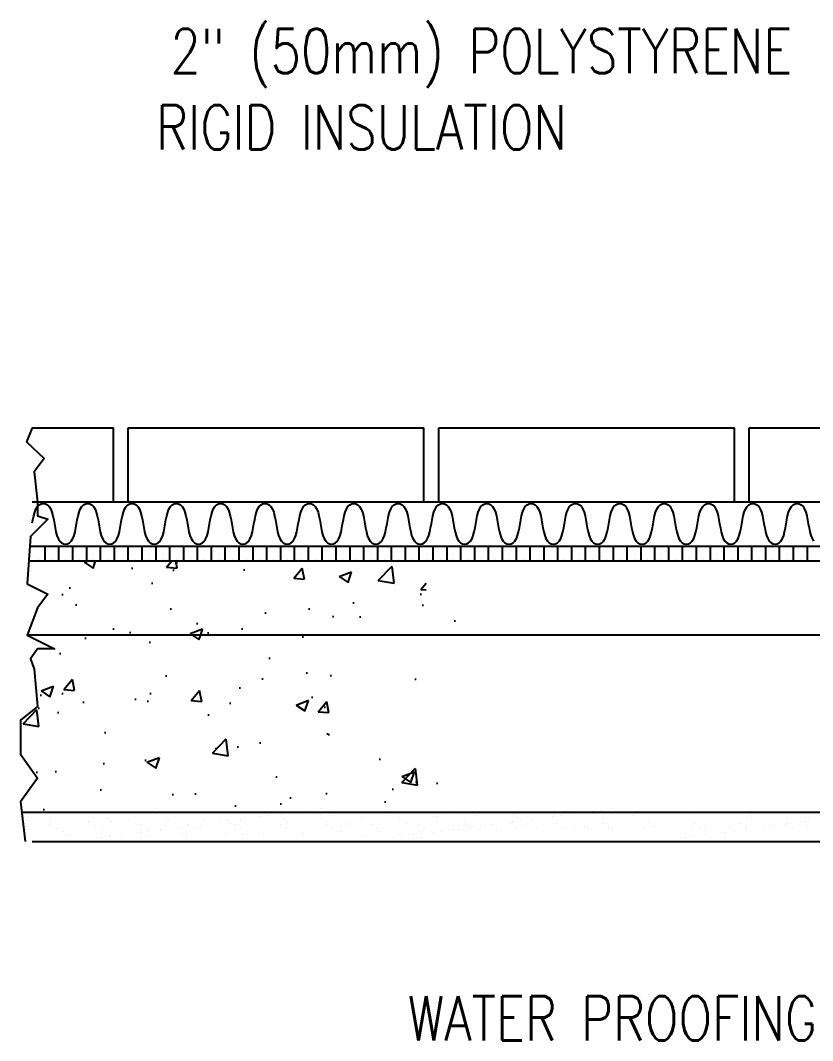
# Model space of a CAD drawing. Header units: inches. Extents: x 17147 to 26472, y -24737 to -16604.
# Drawn here: x 21646.9 to 21700.4, y -24213.5 to -24144.5 of the extents above; entities that cross this region are included whole.
import ezdxf

# ---------------------------------------------------------------- set-up
doc = ezdxf.new("R2010")
doc.units = ezdxf.units.IN
doc.header["$MEASUREMENT"] = 0
for name, color, linetype in [('ELEVATION', 2, 'Continuous'), ('HATCH', 253, 'Continuous'), ('miscllenious', 1, 'Continuous'), ('SECTION', 3, 'Continuous'), ('TEXT2', 3, 'Continuous')]:
    doc.layers.add(name, color=color, linetype=linetype)
doc.styles.add('DIM 3_8 (A)', font='simplex.shx', dxfattribs={"width": 0.8})
pattern_1 = [(50, (3023.189, -24851.372), (8.6071222, -0.7530256), [0.9, -9.9]), (355, (3023.189, -24851.372), (-1.665016, 9.0263056), [0.72, -7.92]), (100.4514, (3023.907, -24851.435), (6.9421126, 8.2732745), [0.7648823, -8.4137053]), (46.1842, (3023.189, -24848.972), (12.8068926, -1.986228), [1.35, -14.85]), (96.6356, (3024.257, -24849.137), (11.2159525, 11.6894145), [1.147323, -12.620556]), (351.1842, (3023.19, -24848.972), (11.215943, 11.689423), [1.08, -11.88]), (21, (3024.389, -24849.572), (7.1628846, -4.8314267), [0.9, -9.9]), (326, (3024.389, -24849.572), (2.919784, 8.7018005), [0.72, -7.92]), (71.4514, (3024.986, -24849.9745), (10.0826715, 3.870366), [0.7648823, -8.4137053]), (37.5, (3023.1893, -24851.372), (0.14591826, 3.99472625), [0, -7.824, 0, -8.04, 0, -7.95]), (7.5, (3023.1893, -24851.372), (3.15683445, 4.7329405), [0, -4.584, 0, -7.644, 0, -3.03]), (327.5, (3020.5133, -24851.372), (6.40586923, -0.27065846), [0, -3, 0, -9.36, 0, -12.42]), (317.5, (3019.3133, -24851.372), (6.998234, 1.2012598), [0, -3.9, 0, -6.216, 0, -8.82])]

# ---------------------------------------------------------------- blocks, each defined once
blk = doc.blocks.new('*X33')
at = {"color": 0}
for p, q in [((175.633, 469.952), (175.633, 469.952)), ((183.695, 469.83), (183.695, 469.83)), ((184.085, 469.569), (184.085, 469.569)), ((185.443, 469.748), (185.443, 469.748)), ((185.964, 469.816), (185.964, 469.816)), ((186.777, 469.923), (186.777, 469.923)), ((187.571, 469.91), (187.571, 469.91)), ((191.572, 469.876), (191.572, 469.876)), ((191.756, 469.707), (191.756, 469.707)), ((195.633, 469.787), (195.633, 469.787)), ((197.423, 469.489), (197.423, 469.489)), ((199.634, 469.753), (199.634, 469.753)), ((199.818, 469.584), (199.818, 469.584)), ((200.041, 469.522), (200.041, 469.522)), ((202.599, 469.51), (202.599, 469.51)), ((203.694, 469.665), (203.694, 469.665)), ((203.849, 469.582), (203.849, 469.582)), ((205.207, 469.761), (205.207, 469.761)), ((205.3, 469.607), (205.3, 469.607)), ((205.728, 469.829), (205.728, 469.829)), ((206.541, 469.936), (206.541, 469.936)), ((207.696, 469.63), (207.696, 469.63)), ((207.917, 469.641), (207.917, 469.641)), ((210.475, 469.628), (210.475, 469.628)), ((211.756, 469.542), (211.756, 469.542)), ((213.176, 469.726), (213.176, 469.726)), ((215.758, 469.507), (215.758, 469.507)), ((215.794, 469.759), (215.794, 469.759)), ((218.352, 469.747), (218.352, 469.747)), ((168.441, 469.278), (168.441, 469.278)), ((168.5, 468.85), (168.5, 468.85)), ((168.534, 469.049), (168.534, 469.049)), ((171.092, 469.036), (171.092, 469.036)), ((171.614, 468.856), (171.614, 468.856)), ((172.442, 469.244), (172.442, 469.244)), ((172.627, 469.075), (172.627, 469.075)), ((173.793, 469.134), (173.793, 469.134)), ((174.728, 468.861), (174.728, 468.861)), ((176.411, 469.167), (176.411, 469.167)), ((176.503, 469.155), (176.503, 469.155)), ((177.843, 468.867), (177.843, 468.867)), ((178.701, 468.86), (178.701, 468.86)), ((178.969, 469.155), (178.969, 469.155)), ((180.06, 469.039), (180.06, 469.039)), ((180.504, 469.121), (180.504, 469.121)), ((180.58, 469.108), (180.58, 469.108)), ((180.688, 468.952), (180.688, 468.952)), ((180.957, 468.873), (180.957, 468.873)), ((181.393, 469.215), (181.393, 469.215)), ((181.67, 469.252), (181.67, 469.252)), ((182.751, 469.394), (182.751, 469.394)), ((183.272, 469.462), (183.272, 469.462)), ((184.071, 468.878), (184.071, 468.878)), ((184.288, 469.285), (184.288, 469.285)), ((184.565, 469.032), (184.565, 469.032)), ((186.846, 469.273), (186.846, 469.273)), ((187.185, 468.884), (187.185, 468.884)), ((188.566, 468.998), (188.566, 468.998)), ((188.75, 468.829), (188.75, 468.829)), ((189.547, 469.37), (189.547, 469.37)), ((190.299, 468.89), (190.299, 468.89)), ((192.164, 469.404), (192.164, 469.404)), ((192.626, 468.91), (192.626, 468.91)), ((193.413, 468.895), (193.413, 468.895)), ((194.722, 469.392), (194.722, 469.392)), ((196.527, 468.901), (196.527, 468.901)), ((196.628, 468.875), (196.628, 468.875)), ((198.466, 468.873), (198.466, 468.873)), ((199.642, 468.907), (199.642, 468.907)), ((199.824, 469.052), (199.824, 469.052)), ((200.344, 469.121), (200.344, 469.121)), ((201.157, 469.228), (201.157, 469.228)), ((202.516, 469.406), (202.516, 469.406)), ((202.756, 468.912), (202.756, 468.912)), ((203.036, 469.475), (203.036, 469.475)), ((205.87, 468.918), (205.87, 468.918)), ((207.88, 469.461), (207.88, 469.461)), ((208.984, 468.924), (208.984, 468.924)), ((212.098, 468.929), (212.098, 468.929)), ((215.212, 468.935), (215.212, 468.935)), ((215.942, 469.338), (215.942, 469.338)), ((217.146, 468.822), (217.146, 468.822)), ((218.23, 468.886), (218.23, 468.886)), ((218.326, 468.941), (218.326, 468.941)), ((219.588, 469.065), (219.588, 469.065)), ((219.764, 468.855), (219.764, 468.855)), ((219.818, 469.419), (219.818, 469.419)), ((168.922, 468.581), (168.922, 468.581)), ((169.436, 468.366), (169.436, 468.366)), ((169.62, 468.197), (169.62, 468.197)), ((169.887, 468.111), (169.887, 468.111)), ((172.036, 468.587), (172.036, 468.587)), ((172.504, 468.144), (172.504, 468.144)), ((173.318, 468.152), (173.318, 468.152)), ((173.497, 468.278), (173.497, 468.278)), ((174.676, 468.33), (174.676, 468.33)), ((175.062, 468.132), (175.062, 468.132)), ((175.15, 468.593), (175.15, 468.593)), ((175.196, 468.399), (175.196, 468.399)), ((176.009, 468.506), (176.009, 468.506)), ((177.368, 468.685), (177.368, 468.685)), ((177.498, 468.243), (177.498, 468.243)), ((177.763, 468.229), (177.763, 468.229)), ((177.888, 468.753), (177.888, 468.753)), ((178.264, 468.598), (178.264, 468.598)), ((180.381, 468.263), (180.381, 468.263)), ((181.378, 468.604), (181.378, 468.604)), ((181.558, 468.155), (181.558, 468.155)), ((182.939, 468.251), (182.939, 468.251)), ((184.493, 468.61), (184.493, 468.61)), ((185.56, 468.12), (185.56, 468.12)), ((185.64, 468.348), (185.64, 468.348)), ((187.607, 468.615), (187.607, 468.615)), ((188.257, 468.381), (188.257, 468.381)), ((190.721, 468.621), (190.721, 468.621)), ((190.815, 468.369), (190.815, 468.369)), ((193.082, 468.164), (193.082, 468.164)), ((193.516, 468.466), (193.516, 468.466)), ((193.835, 468.627), (193.835, 468.627)), ((194.44, 468.343), (194.44, 468.343)), ((194.961, 468.412), (194.961, 468.412)), ((195.774, 468.519), (195.774, 468.519)), ((196.134, 468.5), (196.134, 468.5)), ((196.812, 468.706), (196.812, 468.706)), ((196.949, 468.632), (196.949, 468.632)), ((197.132, 468.698), (197.132, 468.698)), ((197.653, 468.766), (197.653, 468.766)), ((198.692, 468.487), (198.692, 468.487)), ((200.063, 468.638), (200.063, 468.638)), ((200.688, 468.787), (200.688, 468.787)), ((201.393, 468.585), (201.393, 468.585)), ((203.177, 468.644), (203.177, 468.644)), ((204.01, 468.618), (204.01, 468.618)), ((204.69, 468.753), (204.69, 468.753)), ((204.874, 468.584), (204.874, 468.584)), ((206.292, 468.649), (206.292, 468.649)), ((206.569, 468.606), (206.569, 468.606)), ((208.75, 468.664), (208.75, 468.664)), ((209.269, 468.703), (209.269, 468.703)), ((209.406, 468.655), (209.406, 468.655)), ((211.887, 468.736), (211.887, 468.736)), ((212.52, 468.661), (212.52, 468.661)), ((212.752, 468.63), (212.752, 468.63)), ((212.847, 468.177), (212.847, 468.177)), ((212.936, 468.461), (212.936, 468.461)), ((214.205, 468.356), (214.205, 468.356)), ((214.445, 468.724), (214.445, 468.724)), ((214.725, 468.425), (214.725, 468.425)), ((215.538, 468.532), (215.538, 468.532)), ((215.634, 468.666), (215.634, 468.666)), ((216.812, 468.541), (216.812, 468.541)), ((216.897, 468.711), (216.897, 468.711)), ((217.417, 468.779), (217.417, 468.779)), ((218.748, 468.672), (218.748, 468.672)), ((171.984, 467.976), (171.984, 467.976)), ((172.505, 468.045), (172.505, 468.045)), ((177.682, 468.074), (177.682, 468.074)), ((189.62, 468.032), (189.62, 468.032)), ((191.749, 467.989), (191.749, 467.989)), ((192.269, 468.057), (192.269, 468.057)), ((193.622, 467.998), (193.622, 467.998)), ((211.513, 468.002), (211.513, 468.002)), ((212.034, 468.07), (212.034, 468.07))]:
    blk.add_line(p, q, dxfattribs=at)
blk = doc.blocks.new('*X34')
at = {"color": 0}
for p, q in [((406.875, 486.957), (406.875, 487.957)), ((407.812, 486.957), (407.812, 487.957)), ((408.75, 486.957), (408.75, 487.957)), ((409.687, 486.957), (409.687, 487.957)), ((410.625, 486.957), (410.625, 487.957)), ((411.562, 486.957), (411.562, 487.957)), ((412.5, 486.957), (412.5, 487.957)), ((413.437, 486.957), (413.437, 487.957)), ((414.375, 486.957), (414.375, 487.957)), ((415.312, 486.957), (415.312, 487.957)), ((416.25, 486.957), (416.25, 487.957)), ((417.187, 486.957), (417.187, 487.957)), ((418.125, 486.957), (418.125, 487.957)), ((419.062, 486.957), (419.062, 487.957)), ((420, 486.957), (420, 487.957)), ((420.937, 486.957), (420.937, 487.957)), ((421.875, 486.957), (421.875, 487.957)), ((422.812, 486.957), (422.812, 487.957)), ((423.75, 486.957), (423.75, 487.957)), ((424.687, 486.957), (424.687, 487.957)), ((425.625, 486.957), (425.625, 487.957)), ((426.562, 486.957), (426.562, 487.957)), ((427.5, 486.957), (427.5, 487.957)), ((428.437, 486.957), (428.437, 487.957)), ((429.375, 486.957), (429.375, 487.957)), ((430.312, 486.957), (430.312, 487.957)), ((431.25, 486.957), (431.25, 487.957)), ((432.187, 486.957), (432.187, 487.957)), ((433.125, 486.957), (433.125, 487.957)), ((434.062, 486.957), (434.062, 487.957)), ((435, 486.957), (435, 487.957)), ((435.937, 486.957), (435.937, 487.957)), ((436.875, 486.957), (436.875, 487.957)), ((437.812, 486.957), (437.812, 487.957)), ((438.75, 486.957), (438.75, 487.957)), ((439.687, 486.957), (439.687, 487.957)), ((440.625, 486.957), (440.625, 487.957)), ((441.562, 486.957), (441.562, 487.957)), ((442.5, 486.957), (442.5, 487.957)), ((443.437, 486.957), (443.437, 487.957)), ((444.375, 486.957), (444.375, 487.957)), ((445.312, 486.957), (445.312, 487.957)), ((446.25, 486.957), (446.25, 487.957)), ((447.187, 486.957), (447.187, 487.957)), ((448.125, 486.957), (448.125, 487.957)), ((449.062, 486.957), (449.062, 487.957)), ((450, 486.957), (450, 487.957)), ((450.937, 486.957), (450.937, 487.957)), ((451.875, 486.957), (451.875, 487.957)), ((452.812, 486.957), (452.812, 487.957)), ((453.75, 486.957), (453.75, 487.957)), ((454.687, 486.957), (454.687, 487.957)), ((455.625, 486.957), (455.625, 487.957)), ((456.562, 486.957), (456.562, 487.957)), ((457.5, 486.957), (457.5, 487.957)), ((458.437, 486.957), (458.437, 487.957)), ((406.406, 487.031), (406.406, 487.031)), ((407.344, 487.031), (407.344, 487.031)), ((408.281, 487.031), (408.281, 487.031)), ((409.219, 487.031), (409.219, 487.031)), ((410.156, 487.031), (410.156, 487.031)), ((411.094, 487.031), (411.094, 487.031)), ((412.031, 487.031), (412.031, 487.031)), ((412.969, 487.031), (412.969, 487.031)), ((413.906, 487.031), (413.906, 487.031)), ((414.844, 487.031), (414.844, 487.031)), ((415.781, 487.031), (415.781, 487.031)), ((416.719, 487.031), (416.719, 487.031)), ((417.656, 487.031), (417.656, 487.031)), ((418.594, 487.031), (418.594, 487.031)), ((419.531, 487.031), (419.531, 487.031)), ((420.469, 487.031), (420.469, 487.031)), ((421.406, 487.031), (421.406, 487.031)), ((422.344, 487.031), (422.344, 487.031)), ((423.281, 487.031), (423.281, 487.031)), ((424.219, 487.031), (424.219, 487.031)), ((425.156, 487.031), (425.156, 487.031)), ((426.094, 487.031), (426.094, 487.031)), ((427.031, 487.031), (427.031, 487.031)), ((427.969, 487.031), (427.969, 487.031)), ((428.906, 487.031), (428.906, 487.031)), ((429.844, 487.031), (429.844, 487.031)), ((430.781, 487.031), (430.781, 487.031)), ((431.719, 487.031), (431.719, 487.031)), ((432.656, 487.031), (432.656, 487.031)), ((433.594, 487.031), (433.594, 487.031)), ((434.531, 487.031), (434.531, 487.031)), ((435.469, 487.031), (435.469, 487.031)), ((436.406, 487.031), (436.406, 487.031)), ((437.344, 487.031), (437.344, 487.031)), ((438.281, 487.031), (438.281, 487.031)), ((439.219, 487.031), (439.219, 487.031)), ((440.156, 487.031), (440.156, 487.031)), ((441.094, 487.031), (441.094, 487.031)), ((442.031, 487.031), (442.031, 487.031)), ((442.969, 487.031), (442.969, 487.031)), ((443.906, 487.031), (443.906, 487.031)), ((444.844, 487.031), (444.844, 487.031)), ((445.781, 487.031), (445.781, 487.031)), ((446.719, 487.031), (446.719, 487.031)), ((447.656, 487.031), (447.656, 487.031)), ((448.594, 487.031), (448.594, 487.031)), ((449.531, 487.031), (449.531, 487.031)), ((450.469, 487.031), (450.469, 487.031)), ((451.406, 487.031), (451.406, 487.031)), ((452.344, 487.031), (452.344, 487.031)), ((453.281, 487.031), (453.281, 487.031)), ((454.219, 487.031), (454.219, 487.031)), ((455.156, 487.031), (455.156, 487.031)), ((456.094, 487.031), (456.094, 487.031)), ((457.031, 487.031), (457.031, 487.031)), ((457.969, 487.031), (457.969, 487.031))]:
    blk.add_line(p, q, dxfattribs=at)

msp = doc.modelspace()

# ---------------------------------------------------------------- hatches: boundary and pattern name
at = {"layer": 'HATCH'}
h = msp.add_hatch(dxfattribs=at)
h.set_pattern_fill('AR-CONC', color=2, scale=1.2, style=0)
h.set_pattern_definition(pattern_1)
h.paths.add_polyline_path([(21677.37215, -24186.07315), (21677.37215, -24184.55061), (21674.30335, -24184.55061), (21674.30335, -24181.4842), (21676.8876, -24181.4842), (21676.8876, -24181.07315), (21647.42438, -24181.07315), (21647.31215, -24182.64328), (21648.69526, -24183.3343), (21648.0037, -24184.25566), (21647.32161, -24186.07315)])
h = msp.add_hatch(dxfattribs=at)
h.set_pattern_fill('AR-CONC', color=2, scale=1.2, style=0)
h.set_pattern_definition(pattern_1)
h.paths.add_polyline_path([(21673.66097, -24191.97007), (21673.66097, -24189.06505), (21670.59217, -24189.06505), (21670.59217, -24186.07315), (21647.32161, -24186.07315), (21647.31215, -24186.09837), (21649.15629, -24187.01972), (21648.0037, -24187.01972), (21647.54266, -24187.71074), (21647.77318, -24188.40176), (21648.0037, -24190.93549), (21646.8511, -24191.85685), (21646.8511, -24194.16024), (21648.0037, -24195.77261), (21646.8511, -24197.38498), (21646.93212, -24198.07315), (21676.10026, -24198.07315), (21676.89129, -24196.65039), (21676.56826, -24194.55231), (21675.43764, -24194.06815), (21673.82248, -24193.90676), (21673.66097, -24193.92981), (21673.66097, -24194.06815), (21672.69188, -24194.06815), (21673.66097, -24193.92981)])

# ---------------------------------------------------------------- linework, layer by layer
at = {"layer": 'ELEVATION'}
for p, q in [((21647.65015, -24172.07315), (21653.15015, -24172.07315)), ((21653.15015, -24177.07315), (21653.15015, -24172.07315)), ((21654.15015, -24177.07315), (21654.15015, -24172.07315)), ((21654.15015, -24172.07315), (21674.15015, -24172.07315)), ((21674.15015, -24177.07315), (21674.15015, -24172.07315)), ((21675.15015, -24172.07315), (21695.15015, -24172.07315)), ((21675.15015, -24177.07315), (21675.15015, -24172.07315)), ((21695.15015, -24177.07315), (21695.15015, -24172.07315)), ((21696.15015, -24177.07315), (21696.15015, -24172.07315)), ((21696.15015, -24172.07315), (21716.15015, -24172.07315)), ((21647.65015, -24177.07315), (21785.65015, -24177.07315)), ((21647.49586, -24180.07315), (21785.80443, -24180.07315)), ((21647.42438, -24181.07315), (21785.87591, -24181.07315)), ((21647.65015, -24200.07315), (21786.13269, -24200.07315))]:
    msp.add_line(p, q, dxfattribs=at)
msp.add_lwpolyline([(21647.65015, -24178.49643), (21647.69141, -24178.29385), (21647.74976, -24178.02628), (21647.81689, -24177.78214), (21647.90015, -24177.57315), (21648.00464, -24177.40909), (21648.12671, -24177.2919), (21648.2605, -24177.22159), (21648.40015, -24177.19815), (21648.53979, -24177.22159), (21648.67358, -24177.2919), (21648.79565, -24177.40909), (21648.90015, -24177.57315), (21648.98315, -24177.78214), (21649.04858, -24178.02628), (21649.10229, -24178.29385), (21649.15015, -24178.57315), (21649.198, -24178.85245), (21649.25171, -24179.12003), (21649.31714, -24179.36417), (21649.40015, -24179.57315), (21649.50464, -24179.73721), (21649.62671, -24179.8544), (21649.7605, -24179.92471), (21649.90015, -24179.94815), (21650.03979, -24179.92471), (21650.17358, -24179.8544), (21650.29565, -24179.73721), (21650.40015, -24179.57315), (21650.48315, -24179.36417), (21650.54858, -24179.12003), (21650.60229, -24178.85245), (21650.65015, -24178.57315), (21650.698, -24178.29385), (21650.75171, -24178.02628), (21650.81714, -24177.78214), (21650.90015, -24177.57315), (21651.00464, -24177.40909), (21651.12671, -24177.2919), (21651.2605, -24177.22159), (21651.40015, -24177.19815), (21651.53979, -24177.22159), (21651.67358, -24177.2919), (21651.79565, -24177.40909), (21651.90015, -24177.57315), (21651.98315, -24177.78214), (21652.04858, -24178.02628), (21652.10229, -24178.29385), (21652.15015, -24178.57315), (21652.198, -24178.85245), (21652.25171, -24179.12003), (21652.31714, -24179.36417), (21652.40015, -24179.57315), (21652.50464, -24179.73721), (21652.62671, -24179.8544), (21652.7605, -24179.92471), (21652.90015, -24179.94815), (21653.03979, -24179.92471), (21653.17358, -24179.8544), (21653.29565, -24179.73721), (21653.40015, -24179.57315), (21653.48315, -24179.36417), (21653.54858, -24179.12003), (21653.60229, -24178.85245), (21653.65015, -24178.57315), (21653.698, -24178.29385), (21653.75171, -24178.02628), (21653.81714, -24177.78214), (21653.90015, -24177.57315), (21654.00464, -24177.40909), (21654.12671, -24177.2919), (21654.2605, -24177.22159), (21654.40015, -24177.19815), (21654.53979, -24177.22159), (21654.67358, -24177.2919), (21654.79565, -24177.40909), (21654.90015, -24177.57315), (21654.98315, -24177.78214), (21655.04858, -24178.02628), (21655.10229, -24178.29385), (21655.15015, -24178.57315), (21655.198, -24178.85245), (21655.25171, -24179.12003), (21655.31714, -24179.36417), (21655.40015, -24179.57315), (21655.50464, -24179.73721), (21655.62671, -24179.8544), (21655.7605, -24179.92471), (21655.90015, -24179.94815), (21656.03979, -24179.92471), (21656.17358, -24179.8544), (21656.29565, -24179.73721), (21656.40015, -24179.57315), (21656.48315, -24179.36417), (21656.54858, -24179.12003), (21656.60229, -24178.85245), (21656.65015, -24178.57315), (21656.698, -24178.29385), (21656.75171, -24178.02628), (21656.81714, -24177.78214), (21656.90015, -24177.57315), (21657.00464, -24177.40909), (21657.12671, -24177.2919), (21657.2605, -24177.22159), (21657.40015, -24177.19815), (21657.53979, -24177.22159), (21657.67358, -24177.2919), (21657.79565, -24177.40909), (21657.90015, -24177.57315), (21657.98315, -24177.78214), (21658.04858, -24178.02628), (21658.10229, -24178.29385), (21658.15015, -24178.57315), (21658.198, -24178.85245), (21658.25171, -24179.12003), (21658.31714, -24179.36417), (21658.40015, -24179.57315), (21658.50464, -24179.73721), (21658.62671, -24179.8544), (21658.7605, -24179.92471), (21658.90015, -24179.94815), (21659.03979, -24179.92471), (21659.17358, -24179.8544), (21659.29565, -24179.73721), (21659.40015, -24179.57315), (21659.48315, -24179.36417), (21659.54858, -24179.12003), (21659.60229, -24178.85245), (21659.65015, -24178.57315), (21659.698, -24178.29385), (21659.75171, -24178.02628), (21659.81714, -24177.78214), (21659.90015, -24177.57315), (21660.00464, -24177.40909), (21660.12671, -24177.2919), (21660.2605, -24177.22159), (21660.40015, -24177.19815), (21660.53979, -24177.22159), (21660.67358, -24177.2919), (21660.79565, -24177.40909), (21660.90015, -24177.57315), (21660.98315, -24177.78214), (21661.04858, -24178.02628), (21661.10229, -24178.29385), (21661.15015, -24178.57315), (21661.198, -24178.85245), (21661.25171, -24179.12003), (21661.31714, -24179.36417), (21661.40015, -24179.57315), (21661.50464, -24179.73721), (21661.62671, -24179.8544), (21661.7605, -24179.92471), (21661.90015, -24179.94815), (21662.03979, -24179.92471), (21662.17358, -24179.8544), (21662.29565, -24179.73721), (21662.40015, -24179.57315), (21662.48315, -24179.36417), (21662.54858, -24179.12003), (21662.60229, -24178.85245), (21662.65015, -24178.57315), (21662.698, -24178.29385), (21662.75171, -24178.02628), (21662.81714, -24177.78214), (21662.90015, -24177.57315), (21663.00464, -24177.40909), (21663.12671, -24177.2919), (21663.2605, -24177.22159), (21663.40015, -24177.19815), (21663.53979, -24177.22159), (21663.67358, -24177.2919), (21663.79565, -24177.40909), (21663.90015, -24177.57315), (21663.98315, -24177.78214), (21664.04858, -24178.02628), (21664.10229, -24178.29385), (21664.15015, -24178.57315), (21664.198, -24178.85245), (21664.25171, -24179.12003), (21664.31714, -24179.36417), (21664.40015, -24179.57315), (21664.50464, -24179.73721), (21664.62671, -24179.8544), (21664.7605, -24179.92471), (21664.90015, -24179.94815), (21665.03979, -24179.92471), (21665.17358, -24179.8544), (21665.29565, -24179.73721), (21665.40015, -24179.57315), (21665.48315, -24179.36417), (21665.54858, -24179.12003), (21665.60229, -24178.85245), (21665.65015, -24178.57315), (21665.698, -24178.29385), (21665.75171, -24178.02628), (21665.81714, -24177.78214), (21665.90015, -24177.57315), (21666.00464, -24177.40909), (21666.12671, -24177.2919), (21666.2605, -24177.22159), (21666.40015, -24177.19815), (21666.53979, -24177.22159), (21666.67358, -24177.2919), (21666.79565, -24177.40909), (21666.90015, -24177.57315), (21666.98315, -24177.78214), (21667.04858, -24178.02628), (21667.10229, -24178.29385), (21667.15015, -24178.57315), (21667.198, -24178.85245), (21667.25171, -24179.12003), (21667.31714, -24179.36417), (21667.40015, -24179.57315), (21667.50464, -24179.73721), (21667.62671, -24179.8544), (21667.7605, -24179.92471), (21667.90015, -24179.94815), (21668.03979, -24179.92471), (21668.17358, -24179.8544), (21668.29565, -24179.73721), (21668.40015, -24179.57315), (21668.48315, -24179.36417), (21668.54858, -24179.12003), (21668.60229, -24178.85245), (21668.65015, -24178.57315), (21668.698, -24178.29385), (21668.75171, -24178.02628), (21668.81714, -24177.78214), (21668.90015, -24177.57315), (21669.00464, -24177.40909), (21669.12671, -24177.2919), (21669.2605, -24177.22159), (21669.40015, -24177.19815), (21669.53979, -24177.22159), (21669.67358, -24177.2919), (21669.79565, -24177.40909), (21669.90015, -24177.57315), (21669.98315, -24177.78214), (21670.04858, -24178.02628), (21670.10229, -24178.29385), (21670.15015, -24178.57315), (21670.198, -24178.85245), (21670.25171, -24179.12003), (21670.31714, -24179.36417), (21670.40015, -24179.57315), (21670.50464, -24179.73721), (21670.62671, -24179.8544), (21670.7605, -24179.92471), (21670.90015, -24179.94815), (21671.03979, -24179.92471), (21671.17358, -24179.8544), (21671.29565, -24179.73721), (21671.40015, -24179.57315), (21671.48315, -24179.36417), (21671.54858, -24179.12003), (21671.60229, -24178.85245), (21671.65015, -24178.57315), (21671.698, -24178.29385), (21671.75171, -24178.02628), (21671.81714, -24177.78214), (21671.90015, -24177.57315), (21672.00464, -24177.40909), (21672.12671, -24177.2919), (21672.2605, -24177.22159), (21672.40015, -24177.19815), (21672.53979, -24177.22159), (21672.67358, -24177.2919), (21672.79565, -24177.40909), (21672.90015, -24177.57315), (21672.98315, -24177.78214), (21673.04858, -24178.02628), (21673.10229, -24178.29385), (21673.15015, -24178.57315), (21673.198, -24178.85245), (21673.25171, -24179.12003), (21673.31714, -24179.36417), (21673.40015, -24179.57315), (21673.50464, -24179.73721), (21673.62671, -24179.8544), (21673.7605, -24179.92471), (21673.90015, -24179.94815), (21674.03979, -24179.92471), (21674.17358, -24179.8544), (21674.29565, -24179.73721), (21674.40015, -24179.57315), (21674.48315, -24179.36417), (21674.54858, -24179.12003), (21674.60229, -24178.85245), (21674.65015, -24178.57315), (21674.698, -24178.29385), (21674.75171, -24178.02628), (21674.81714, -24177.78214), (21674.90015, -24177.57315), (21675.00464, -24177.40909), (21675.12671, -24177.2919), (21675.2605, -24177.22159), (21675.40015, -24177.19815), (21675.53979, -24177.22159), (21675.67358, -24177.2919), (21675.79565, -24177.40909), (21675.90015, -24177.57315), (21675.98315, -24177.78214), (21676.04858, -24178.02628), (21676.10229, -24178.29385), (21676.15015, -24178.57315), (21676.198, -24178.85245), (21676.25171, -24179.12003), (21676.31714, -24179.36417), (21676.40015, -24179.57315), (21676.50464, -24179.73721), (21676.62671, -24179.8544), (21676.7605, -24179.92471), (21676.90015, -24179.94815), (21677.03979, -24179.92471), (21677.17358, -24179.8544), (21677.29565, -24179.73721), (21677.40015, -24179.57315), (21677.48315, -24179.36417), (21677.54858, -24179.12003), (21677.60229, -24178.85245), (21677.65015, -24178.57315), (21677.698, -24178.29385), (21677.75171, -24178.02628), (21677.81714, -24177.78214), (21677.90015, -24177.57315), (21678.00464, -24177.40909), (21678.12671, -24177.2919), (21678.2605, -24177.22159), (21678.40015, -24177.19815), (21678.53979, -24177.22159), (21678.67358, -24177.2919), (21678.79565, -24177.40909), (21678.90015, -24177.57315), (21678.98315, -24177.78214), (21679.04858, -24178.02628), (21679.10229, -24178.29385), (21679.15015, -24178.57315), (21679.198, -24178.85245), (21679.25171, -24179.12003), (21679.31714, -24179.36417), (21679.40015, -24179.57315), (21679.50464, -24179.73721), (21679.62671, -24179.8544), (21679.7605, -24179.92471), (21679.90015, -24179.94815), (21680.03979, -24179.92471), (21680.17358, -24179.8544), (21680.29565, -24179.73721), (21680.40015, -24179.57315), (21680.48315, -24179.36417), (21680.54858, -24179.12003), (21680.60229, -24178.85245), (21680.65015, -24178.57315), (21680.698, -24178.29385), (21680.75171, -24178.02628), (21680.81714, -24177.78214), (21680.90015, -24177.57315), (21681.00464, -24177.40909), (21681.12671, -24177.2919), (21681.2605, -24177.22159), (21681.40015, -24177.19815), (21681.53979, -24177.22159), (21681.67358, -24177.2919), (21681.79565, -24177.40909), (21681.90015, -24177.57315), (21681.98315, -24177.78214), (21682.04858, -24178.02628), (21682.10229, -24178.29385), (21682.15015, -24178.57315), (21682.198, -24178.85245), (21682.25171, -24179.12003), (21682.31714, -24179.36417), (21682.40015, -24179.57315), (21682.50464, -24179.73721), (21682.62671, -24179.8544), (21682.7605, -24179.92471), (21682.90015, -24179.94815), (21683.03979, -24179.92471), (21683.17358, -24179.8544), (21683.29565, -24179.73721), (21683.40015, -24179.57315), (21683.48315, -24179.36417), (21683.54858, -24179.12003), (21683.60229, -24178.85245), (21683.65015, -24178.57315), (21683.698, -24178.29385), (21683.75171, -24178.02628), (21683.81714, -24177.78214), (21683.90015, -24177.57315), (21684.00464, -24177.40909), (21684.12671, -24177.2919), (21684.2605, -24177.22159), (21684.40015, -24177.19815), (21684.53979, -24177.22159), (21684.67358, -24177.2919), (21684.79565, -24177.40909), (21684.90015, -24177.57315), (21684.98315, -24177.78214), (21685.04858, -24178.02628), (21685.10229, -24178.29385), (21685.15015, -24178.57315), (21685.198, -24178.85245), (21685.25171, -24179.12003), (21685.31714, -24179.36417), (21685.40015, -24179.57315), (21685.50464, -24179.73721), (21685.62671, -24179.8544), (21685.7605, -24179.92471), (21685.90015, -24179.94815), (21686.03979, -24179.92471), (21686.17358, -24179.8544), (21686.29565, -24179.73721), (21686.40015, -24179.57315), (21686.48315, -24179.36417), (21686.54858, -24179.12003), (21686.60229, -24178.85245), (21686.65015, -24178.57315), (21686.698, -24178.29385), (21686.75171, -24178.02628), (21686.81714, -24177.78214), (21686.90015, -24177.57315), (21687.00464, -24177.40909), (21687.12671, -24177.2919), (21687.2605, -24177.22159), (21687.40015, -24177.19815), (21687.53979, -24177.22159), (21687.67358, -24177.2919), (21687.79565, -24177.40909), (21687.90015, -24177.57315), (21687.98315, -24177.78214), (21688.04858, -24178.02628), (21688.10229, -24178.29385), (21688.15015, -24178.57315), (21688.198, -24178.85245), (21688.25171, -24179.12003), (21688.31714, -24179.36417), (21688.40015, -24179.57315), (21688.50464, -24179.73721), (21688.62671, -24179.8544), (21688.7605, -24179.92471), (21688.90015, -24179.94815), (21689.03979, -24179.92471), (21689.17358, -24179.8544), (21689.29565, -24179.73721), (21689.40015, -24179.57315), (21689.48315, -24179.36417), (21689.54858, -24179.12003), (21689.60229, -24178.85245), (21689.65015, -24178.57315), (21689.698, -24178.29385), (21689.75171, -24178.02628), (21689.81714, -24177.78214), (21689.90015, -24177.57315), (21690.00464, -24177.40909), (21690.12671, -24177.2919), (21690.2605, -24177.22159), (21690.40015, -24177.19815), (21690.53979, -24177.22159), (21690.67358, -24177.2919), (21690.79565, -24177.40909), (21690.90015, -24177.57315), (21690.98315, -24177.78214), (21691.04858, -24178.02628), (21691.10229, -24178.29385), (21691.15015, -24178.57315), (21691.198, -24178.85245), (21691.25171, -24179.12003), (21691.31714, -24179.36417), (21691.40015, -24179.57315), (21691.50464, -24179.73721), (21691.62671, -24179.8544), (21691.7605, -24179.92471), (21691.90015, -24179.94815), (21692.03979, -24179.92471), (21692.17358, -24179.8544), (21692.29565, -24179.73721), (21692.40015, -24179.57315), (21692.48315, -24179.36417), (21692.54858, -24179.12003), (21692.60229, -24178.85245), (21692.65015, -24178.57315), (21692.698, -24178.29385), (21692.75171, -24178.02628), (21692.81714, -24177.78214), (21692.90015, -24177.57315), (21693.00464, -24177.40909), (21693.12671, -24177.2919), (21693.2605, -24177.22159), (21693.40015, -24177.19815), (21693.53979, -24177.22159), (21693.67358, -24177.2919), (21693.79565, -24177.40909), (21693.90015, -24177.57315), (21693.98315, -24177.78214), (21694.04858, -24178.02628), (21694.10229, -24178.29385), (21694.15015, -24178.57315), (21694.198, -24178.85245), (21694.25171, -24179.12003), (21694.31714, -24179.36417), (21694.40015, -24179.57315), (21694.50464, -24179.73721), (21694.62671, -24179.8544), (21694.7605, -24179.92471), (21694.90015, -24179.94815), (21695.03979, -24179.92471), (21695.17358, -24179.8544), (21695.29565, -24179.73721), (21695.40015, -24179.57315), (21695.48315, -24179.36417), (21695.54858, -24179.12003), (21695.60229, -24178.85245), (21695.65015, -24178.57315), (21695.698, -24178.29385), (21695.75171, -24178.02628), (21695.81714, -24177.78214), (21695.90015, -24177.57315), (21696.00464, -24177.40909), (21696.12671, -24177.2919), (21696.2605, -24177.22159), (21696.40015, -24177.19815), (21696.53979, -24177.22159), (21696.67358, -24177.2919), (21696.79565, -24177.40909), (21696.90015, -24177.57315), (21696.98315, -24177.78214), (21697.04858, -24178.02628), (21697.10229, -24178.29385), (21697.15015, -24178.57315), (21697.198, -24178.85245), (21697.25171, -24179.12003), (21697.31714, -24179.36417), (21697.40015, -24179.57315), (21697.50464, -24179.73721), (21697.62671, -24179.8544), (21697.7605, -24179.92471), (21697.90015, -24179.94815), (21698.03979, -24179.92471), (21698.17358, -24179.8544), (21698.29565, -24179.73721), (21698.40015, -24179.57315), (21698.48315, -24179.36417), (21698.54858, -24179.12003), (21698.60229, -24178.85245), (21698.65015, -24178.57315), (21698.698, -24178.29385), (21698.75171, -24178.02628), (21698.81714, -24177.78214), (21698.90015, -24177.57315), (21699.00464, -24177.40909), (21699.12671, -24177.2919), (21699.2605, -24177.22159), (21699.40015, -24177.19815), (21699.53979, -24177.22159), (21699.67358, -24177.2919), (21699.79565, -24177.40909), (21699.90015, -24177.57315), (21699.98315, -24177.78214), (21700.04858, -24178.02628), (21700.10229, -24178.29385), (21700.15015, -24178.57315), (21700.198, -24178.85245), (21700.25171, -24179.12003), (21700.31714, -24179.36417), (21700.40015, -24179.57315), (21700.50464, -24179.73721)], dxfattribs=at)
at = {"layer": 'miscllenious'}
msp.add_lwpolyline([(21647.65015, -24172.07315), (21647.26057, -24173.0205), (21648.46898, -24174.15692), (21647.77318, -24175.0421), (21648.0037, -24177.11515), (21648.0037, -24178.0365), (21648.69526, -24178.26684), (21647.54266, -24179.41854), (21647.31215, -24182.64328), (21648.69526, -24183.3343), (21648.0037, -24184.25566), (21647.31215, -24186.09837), (21649.15629, -24187.01972), (21648.0037, -24187.01972), (21647.54266, -24187.71074), (21647.77318, -24188.40176), (21648.0037, -24190.93549), (21646.8511, -24191.85685), (21646.8511, -24194.16024), (21648.0037, -24195.77261), (21646.8511, -24197.38498), (21647.16761, -24200.07315)], dxfattribs=at)
at = {"layer": 'SECTION', "color": 6}
for p, q in [((21647.32161, -24186.07315), (21785.97868, -24186.07315)), ((21646.93212, -24198.07315), (21786.36817, -24198.07315))]:
    msp.add_line(p, q, dxfattribs=at)

# ---------------------------------------------------------------- block references
at = {"layer": 'ELEVATION'}
for name, p in [('*X34', (21241.64848, -24668.02979)), ('*X33', (21480.3476, -24667.7831))]:
    msp.add_blockref(name, p, dxfattribs=at)

# ---------------------------------------------------------------- texts
at = {"layer": 'TEXT2', "style": 'DIM 3_8 (A)', "width": 0.8}
msp.add_text('WATER PROOFING', height=3, dxfattribs=at).set_placement((21673.06061, -24213.54325))
at = {"layer": 'TEXT2', "char_height": 3, "attachment_point": 5, "style": 'DIM 3_8 (A)'}
for s, insert in [('\\A1;2" (50mm) POLYSTYRENE', (21678.02505, -24147.07378)), ('\\A1;RIGID INSULATION', (21669.92493, -24151.74255))]:
    msp.add_mtext(s, dxfattribs=dict(at, insert=insert))

doc.saveas('drawing.dxf')
